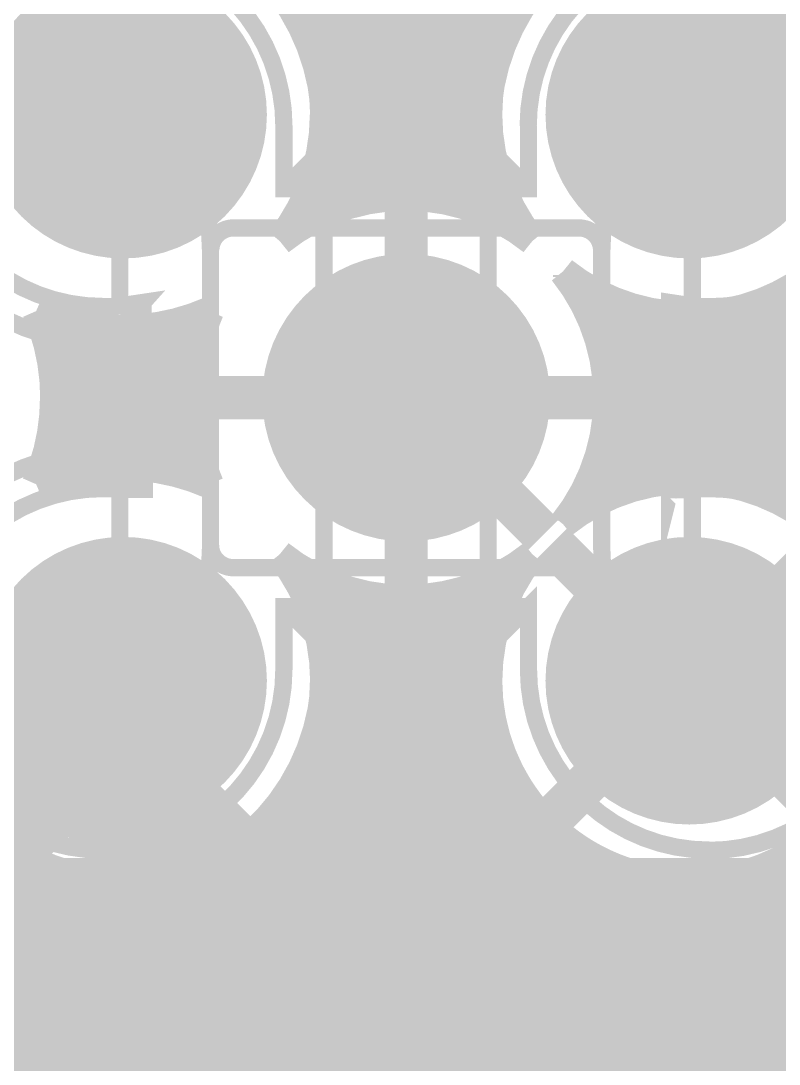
# Model space of a CAD drawing. Extents: x -5 to 157, y -120 to 103.
# Drawn here: x 34.06 to 40.76, y 29.04 to 38.25 of the extents above; entities that cross this region are included whole.
import ezdxf

# ---------------------------------------------------------------- set-up
doc = ezdxf.new("R2010")
doc.units = 0
doc.header["$MEASUREMENT"] = 0
doc.layers.get('0').update_dxf_attribs({"linetype": 'CONTINUOUS'})
for name, color, linetype in [('22-304-2_BOT', 7, 'CONTINUOUS'), ('22-304-2_DRD', 7, 'CONTINUOUS'), ('22-304-2_DRL', 2, 'CONTINUOUS'), ('22-304-2_IN1', 4, 'CONTINUOUS'), ('22-304-2_IN2', 3, 'CONTINUOUS'), ('22-304-2_SMB', 5, 'CONTINUOUS'), ('22-304-2_SMT', 10, 'CONTINUOUS'), ('22-304-2_SSB', 12, 'CONTINUOUS'), ('22-304-2_TOP', 13, 'CONTINUOUS'), ('THRUHOLE_TAP', 7, 'CONTINUOUS')]:
    doc.layers.add(name, color=color, linetype=linetype)

# ---------------------------------------------------------------- blocks, each defined once
blk = doc.blocks.new('ROUND_5')
at = {"const_width": 1.27}
blk.add_lwpolyline([(-0.635, 0, 1), (0.635, 0, 1)], format="xyb", close=True, dxfattribs=at)
blk = doc.blocks.new('ROUND_14')
at = {"const_width": 0.59944}
blk.add_lwpolyline([(-0.29972, 0, 1), (0.29972, 0, 1)], format="xyb", close=True, dxfattribs=at)

msp = doc.modelspace()

# ---------------------------------------------------------------- linework, layer by layer
at = {"layer": '22-304-2_BOT'}
for points, const_width in [([(34.96564, 32.42564), (34.925, 32.385), (29.972, 32.385), (29.21, 33.147), (29.21, 37.084), (31.369, 39.243), (31.369, 46.101), (34.29, 49.022), (34.29, 60.452), (32.385, 62.357), (28.829, 62.357), (25.654, 62.357), (22.225, 58.928), (15.24, 58.928), (13.86078, 57.54878), (13.86078, 57.15)], 1.27), ([(37.973, 56.515), (37.973, 36.62934)], 0.254), ([(38.2016, 56.4769), (38.2016, 37.65042)], 0.254), ([(37.7444, 55.38216), (37.7444, 36.68014)], 0.254), ([(38.4302, 48.80864), (38.4302, 38.32098)], 0.254), ([(34.91484, 43.815), (34.91484, 37.47516), (34.96564, 37.42436)], 1.27), ([(56.49468, 39.43858), (56.49468, 41.00068), (57.404, 41.91), (59.563, 41.91), (60.96, 40.513), (60.96, 36.83), (59.944, 35.814), (51.562, 35.814), (49.911, 37.465), (40.005, 37.465), (39.96436, 37.42436)], 1.27), ([(36.6014, 41.402), (36.6014, 38.12032)], 0.254), ([(36.83, 41.402), (36.83, 36.58616)], 0.254), ([(37.0586, 41.402), (37.0586, 36.65474)], 0.254), ([(37.2872, 41.402), (37.2872, 36.69284)], 0.254), ([(37.5158, 41.402), (37.5158, 36.703)], 0.254), ([(38.43274, 38.3286), (36.49472, 38.3286)], 0.254), ([(38.32098, 38.1), (36.60902, 38.1)], 0.254), ([(38.24478, 37.8714), (36.68522, 37.8714)], 0.254), ([(38.19906, 37.6428), (36.7284, 37.6428)], 0.254), ([(38.18636, 37.4142), (36.7411, 37.4142)], 0.254), ([(38.20414, 37.1856), (36.72586, 37.1856)], 0.254), ([(38.2016, 37.1983), (38.2016, 36.54298)], 0.254), ([(38.24986, 36.957), (36.68014, 36.957)], 0.254), ([(36.6014, 36.73094), (36.6014, 36.47948)], 0.254), ([(38.3286, 36.7284), (36.6014, 36.7284)], 0.254), ([(36.6395, 36.4998), (36.48202, 36.4998)], 0.254), ([(38.44544, 36.4998), (38.2905, 36.4998)], 0.254), ([(38.4302, 36.52774), (38.4302, 36.41852)], 0.254), ([(38.8874, 36.00958), (38.8874, 35.9918)], 0.254), ([(39.21252, 35.814), (39.00424, 35.814)], 0.254), ([(39.116, 35.86226), (39.116, 35.5854)], 0.254), ([(49.94402, 35.814), (40.7162, 35.814)], 0.254), ([(40.7162, 35.814), (40.7162, 34.036)], 0.254), ([(39.3446, 35.75812), (39.3446, 34.08934)], 0.254), ([(40.4876, 35.7251), (40.4876, 34.1249)], 0.254), ([(39.5732, 35.68954), (39.5732, 34.15792)], 0.254), ([(39.8018, 35.65398), (39.8018, 34.19602)], 0.254), ([(40.0304, 35.6489), (40.0304, 34.2011)], 0.254), ([(40.259, 35.67176), (40.259, 34.17824)], 0.254), ([(50.17262, 35.5854), (39.116, 35.5854)], 0.254), ([(50.40122, 35.3568), (39.18966, 35.3568)], 0.254), ([(50.62982, 35.1282), (39.2303, 35.1282)], 0.254), ([(38.67658, 33.71342), (37.465, 34.925)], 0.381), ([(50.8762, 34.8996), (39.243, 34.8996)], 0.254), ([(76.69276, 34.671), (39.22522, 34.671)], 0.254), ([(77.04328, 34.4424), (39.17696, 34.4424)], 0.254), ([(39.116, 34.2646), (39.116, 33.9852)], 0.254), ([(81.64576, 34.2138), (39.09314, 34.2138)], 0.254), ([(39.11346, 33.9852), (38.97376, 33.9852)], 0.254), ([(81.69402, 33.9852), (40.8178, 33.9852)], 0.254), ([(38.8874, 33.8582), (38.8874, 33.83788)], 0.254), ([(38.75278, 33.63722), (39.96436, 32.42564)], 0.381), ([(41.17594, 33.63722), (39.96436, 32.42564)], 0.381), ([(38.4302, 33.43148), (38.4302, 33.32226)], 0.254), ([(36.6014, 33.37052), (36.6014, 33.11906)], 0.254), ([(36.74364, 33.2994), (36.5125, 33.2994)], 0.254), ([(36.83, 33.26384), (36.83, 31.20644)], 0.254), ([(38.4175, 33.2994), (38.18382, 33.2994)], 0.254), ([(38.2016, 33.30702), (38.2016, 32.64916)], 0.254), ([(37.0586, 33.19272), (37.0586, 30.97784)], 0.254), ([(37.2872, 33.15462), (37.2872, 30.74924)], 0.254), ([(37.5158, 33.147), (37.5158, 30.734)], 0.254), ([(37.7444, 33.16986), (37.7444, 30.734)], 0.254), ([(37.973, 33.22066), (37.973, 30.734)], 0.254), ([(38.30828, 33.0708), (36.62172, 33.0708)], 0.254), ([(34.96564, 32.42564), (34.925, 32.385), (33.274, 30.734), (33.274, 25.019), (33.06064, 24.80564), (33.06064, 24.765)], 1.27), ([(34.96564, 32.42564), (34.96564, 31.45536), (36.83, 29.591), (41.275, 29.591), (43.688, 32.004), (86.106, 32.004), (91.567, 26.543), (91.567, 5.1689), (91.6559, 5.1689), (94.869, 5.1689), (100.33, 5.1689)], 1.27), ([(38.23716, 32.8422), (36.69284, 32.8422)], 0.254), ([(42.87266, 32.8041), (40.80002, 30.734)], 0.254), ([(38.19652, 32.6136), (36.73348, 32.6136)], 0.254), ([(38.75278, 31.21152), (39.96436, 32.42564)], 0.381), ([(38.18636, 32.385), (36.7411, 32.385)], 0.254), ([(38.20668, 32.1564), (36.72078, 32.1564)], 0.254), ([(38.2016, 32.19958), (38.2016, 30.734)], 0.254), ([(38.25748, 31.9278), (36.67252, 31.9278)], 0.254), ([(38.3413, 31.6992), (36.5887, 31.6992)], 0.254), ([(36.6014, 31.72968), (36.6014, 31.43504)], 0.254), ([(36.50234, 31.5341), (37.30244, 30.734)], 0.254), ([(38.4302, 31.52648), (38.4302, 30.734)], 0.254), ([(38.46576, 31.4706), (36.56584, 31.4706)], 0.254), ([(38.63848, 31.242), (36.79444, 31.242)], 0.254), ([(38.6588, 31.21914), (38.6588, 30.734)], 0.254), ([(38.88232, 31.0134), (37.02304, 31.0134)], 0.254), ([(38.8874, 31.01086), (38.8874, 30.734)], 0.254), ([(39.116, 30.86354), (39.116, 30.734)], 0.254), ([(39.27856, 30.7848), (37.25164, 30.7848)], 0.254), ([(40.85082, 30.7848), (40.6527, 30.7848)], 0.254), ([(40.7162, 30.81274), (40.7162, 30.734)], 0.254), ([(39.41572, 30.734), (37.30244, 30.734)], 0.254), ([(40.80002, 30.734), (40.51554, 30.734)], 0.254), ([(34.4805, 30.32252), (34.417, 30.25902)], 0.254), ([(34.4805, 30.32252), (36.01466, 28.78836)], 0.254), ([(34.417, 30.25902), (34.417, 26.0731)], 0.254), ([(34.544, 30.25902), (34.544, 26.0731)], 0.254), ([(34.70402, 30.099), (34.417, 30.099)], 0.254), ([(34.7726, 30.03042), (34.7726, 26.0731)], 0.254), ([(34.93262, 29.8704), (34.417, 29.8704)], 0.254), ([(35.0012, 29.80182), (35.0012, 26.0731)], 0.254), ([(35.16122, 29.6418), (34.417, 29.6418)], 0.254), ([(35.2298, 29.57322), (35.2298, 21.844)], 0.254), ([(35.38982, 29.4132), (34.417, 29.4132)], 0.254), ([(35.4584, 29.34462), (35.4584, 21.844)], 0.254), ([(35.61842, 29.1846), (34.417, 29.1846)], 0.254), ([(35.687, 29.11602), (35.687, 21.844)], 0.254), ([(35.84702, 28.956), (34.417, 28.956)], 0.254)]:
    msp.add_lwpolyline(points, dxfattribs=dict(at, const_width=const_width))
at = {"layer": '22-304-2_BOT', "const_width": 0.254}
for points in [[(39.96436, 39.20236, 0.4142136), (38.18636, 37.42436)], [(36.74364, 37.42436, 0.2312448), (36.05828, 38.82701)], [(36.3474, 36.3093, 0.1713958), (36.7412, 37.42436)], [(38.18636, 37.42436, 0.1711649), (38.5797, 36.30901)], [(37.465, 36.703, 0.1714512), (36.34811, 36.30842)], [(38.58006, 36.3093, 0.1711649), (37.465, 36.70254)], [(39.96436, 35.64636, 0.2293639), (41.35917, 36.32172)], [(38.8493, 36.04006, 0.1711649), (39.96436, 35.64682)], [(39.243, 34.925, 0.1711648), (38.84966, 36.04035)], [(38.8493, 33.8074, 0.171451), (39.24413, 34.925)], [(39.96436, 34.20364, 0.1713961), (38.84777, 33.8093)], [(41.74236, 32.42564, 0.4142136), (39.96436, 34.20364)], [(36.3474, 33.5407, 0.171451), (37.465, 33.14587)], [(36.74364, 32.42564, 0.1713958), (36.3493, 33.54223)], [(37.465, 33.147, 0.1711647), (38.58035, 33.54034)], [(38.58006, 33.5407, 0.1711649), (38.18682, 32.42564)], [(36.50234, 31.5341, 0.1321888), (36.74223, 32.42564)], [(38.18636, 32.42564, 0.3250689), (39.41572, 30.734)], [(40.51554, 30.734, 0.3246936), (41.74236, 32.42564)]]:
    msp.add_lwpolyline(points, format="xyb", dxfattribs=at)
at = {"layer": '22-304-2_DRD', "const_width": 0.254}
for points in [[(34.33064, 38.05936), (34.33064, 37.42436)], [(34.96564, 38.05936), (34.33064, 38.05936)], [(34.96564, 36.78936), (34.96564, 38.05936)], [(39.32936, 38.05936), (39.32936, 37.42436)], [(39.96436, 38.05936), (39.32936, 38.05936)], [(39.96436, 36.78936), (39.96436, 38.05936)], [(34.33064, 37.42436), (35.60064, 37.42436)], [(35.60064, 37.42436), (35.60064, 36.78936)], [(39.32936, 37.42436), (40.59936, 37.42436)], [(40.59936, 37.42436), (40.59936, 36.78936)], [(35.60064, 36.78936), (34.96564, 36.78936)], [(40.59936, 36.78936), (39.96436, 36.78936)], [(36.83, 35.56), (36.83, 34.925)], [(37.465, 35.56), (36.83, 35.56)], [(37.465, 34.29), (37.465, 35.56)], [(36.83, 34.925), (38.1, 34.925)], [(38.1, 34.925), (38.1, 34.29)], [(38.1, 34.29), (37.465, 34.29)], [(34.33064, 33.06064), (34.33064, 32.42564)], [(34.96564, 33.06064), (34.33064, 33.06064)], [(34.96564, 31.79064), (34.96564, 33.06064)], [(39.32936, 33.06064), (39.32936, 32.42564)], [(39.96436, 33.06064), (39.32936, 33.06064)], [(39.96436, 31.79064), (39.96436, 33.06064)], [(34.33064, 32.42564), (35.60064, 32.42564)], [(35.60064, 32.42564), (35.60064, 31.79064)], [(39.32936, 32.42564), (40.59936, 32.42564)], [(40.59936, 32.42564), (40.59936, 31.79064)], [(35.60064, 31.79064), (34.96564, 31.79064)], [(40.59936, 31.79064), (39.96436, 31.79064)]]:
    msp.add_lwpolyline(points, dxfattribs=at)
at = {"layer": '22-304-2_IN1', "const_width": 0.254}
for points in [[(37.1856, 73.7743), (37.1856, 36.68014)], [(37.4142, 73.55332), (37.4142, 36.703)], [(37.6428, 73.406), (37.6428, 36.69284)], [(37.8714, 73.30948), (37.8714, 36.65474)], [(38.1, 73.25106), (38.1, 36.58616)], [(38.3286, 73.23328), (38.3286, 38.12032)], [(36.957, 49.79924), (36.957, 36.62934)], [(36.7284, 49.55794), (36.7284, 37.65042)], [(36.4998, 49.43602), (36.4998, 38.32098)], [(38.37686, 38.227), (36.5506, 38.227)], [(38.28288, 37.9984), (36.64712, 37.9984)], [(38.21938, 37.7698), (36.70808, 37.7698)], [(38.19144, 37.5412), (36.73856, 37.5412)], [(38.19144, 37.3126), (36.73856, 37.3126)], [(36.7284, 37.1983), (36.7284, 36.54298)], [(38.21938, 37.084), (36.70808, 37.084)], [(38.28034, 36.8554), (36.64966, 36.8554)], [(38.3286, 36.73094), (38.3286, 36.47948)], [(36.94938, 36.6268), (36.55314, 36.6268)], [(38.37686, 36.6268), (37.98062, 36.6268)], [(36.4998, 36.52774), (36.4998, 36.41852)], [(36.46932, 36.3982), (36.41598, 36.3982)], [(38.51402, 36.3982), (38.46068, 36.3982)], [(38.98646, 35.941), (38.92296, 35.941)], [(39.0144, 35.92322), (39.0144, 35.79622)], [(40.8432, 35.8775), (40.8432, 33.96996)], [(39.48684, 35.7124), (39.05758, 35.7124)], [(39.243, 35.8013), (39.243, 34.0487)], [(39.4716, 35.71748), (39.4716, 34.13252)], [(69.88048, 35.7124), (40.44188, 35.7124)], [(40.6146, 35.77082), (40.6146, 34.07918)], [(39.7002, 35.66668), (39.7002, 34.18332)], [(39.9288, 35.64636), (39.9288, 34.2011)], [(40.1574, 35.65652), (40.1574, 34.19094)], [(40.386, 35.69716), (40.386, 34.15284)], [(73.11898, 35.4838), (39.15156, 35.4838)], [(76.36002, 35.2552), (39.21252, 35.2552)], [(76.43622, 35.0266), (39.24046, 35.0266)], [(76.57592, 34.798), (39.23792, 34.798)], [(76.81468, 34.5694), (39.20744, 34.5694)], [(81.64322, 34.3408), (39.14394, 34.3408)], [(39.40556, 34.1122), (39.04488, 34.1122)], [(81.65846, 34.1122), (40.5257, 34.1122)], [(39.0144, 34.05124), (39.0144, 33.92678)], [(38.94836, 33.8836), (38.90518, 33.8836)], [(36.50742, 33.4264), (36.43376, 33.4264)], [(36.4998, 33.43148), (36.4998, 33.32226)], [(38.49624, 33.4264), (38.42258, 33.4264)], [(38.3286, 33.37052), (38.3286, 33.11906)], [(36.7284, 33.30702), (36.7284, 32.64916)], [(38.1, 33.26384), (38.1, 27.32278)], [(37.04336, 33.1978), (36.56584, 33.1978)], [(36.957, 33.22066), (36.957, 11.19886)], [(37.1856, 33.16986), (37.1856, 10.97026)], [(37.4142, 33.147), (37.4142, 27.01036)], [(37.6428, 33.15462), (37.6428, 27.20086)], [(37.8714, 33.19272), (37.8714, 27.29484)], [(38.36416, 33.1978), (37.88664, 33.1978)], [(38.27272, 32.9692), (36.65728, 32.9692)], [(38.2143, 32.7406), (36.71316, 32.7406)], [(38.1889, 32.512), (36.7411, 32.512)], [(44.323, 32.40786), (39.17442, 27.26182)], [(38.19144, 32.2834), (36.73602, 32.2834)], [(36.7284, 32.19958), (36.7284, 11.38682)], [(38.22446, 32.0548), (36.703, 32.0548)], [(38.2905, 31.8262), (36.6395, 31.8262)], [(38.3286, 31.72968), (38.3286, 27.29484)], [(38.3921, 31.5976), (36.5379, 31.5976)], [(36.4998, 31.52648), (36.4998, 11.47318)], [(38.53434, 31.369), (36.39566, 31.369)], [(38.5572, 31.33852), (38.5572, 27.20086)], [(36.2712, 31.21914), (36.2712, 11.4935)], [(38.735, 31.1404), (36.195, 31.1404)], [(38.7858, 31.09468), (38.7858, 27.01036)], [(33.9852, 30.93974), (33.9852, 11.4935)], [(36.0426, 31.01086), (36.0426, 11.4935)], [(39.0144, 30.92196), (39.0144, 27.04338)], [(34.03092, 30.9118), (24.08682, 30.9118)], [(35.814, 30.86354), (35.814, 11.4935)], [(39.02964, 30.9118), (35.89782, 30.9118)], [(40.8432, 30.87878), (40.8432, 28.92806)], [(34.2138, 30.81274), (34.2138, 11.4935)], [(35.5854, 30.7594), (35.5854, 11.4935)], [(39.243, 30.80004), (39.243, 27.32786)], [(40.6146, 30.76956), (40.6146, 28.69946)], [(34.6075, 30.6832), (23.95474, 30.6832)], [(34.4424, 30.72384), (34.4424, 11.4935)], [(34.671, 30.6705), (34.671, 11.4935)], [(34.8996, 30.64764), (34.8996, 11.4935)], [(35.1282, 30.65272), (35.1282, 11.4935)], [(39.60622, 30.6832), (35.32124, 30.6832)], [(35.3568, 30.69082), (35.3568, 11.4935)], [(39.4716, 30.71622), (39.4716, 27.55646)], [(39.7002, 30.66542), (39.7002, 27.78506)], [(39.9288, 30.64764), (39.9288, 28.01366)], [(40.1574, 30.6578), (40.1574, 28.24226)], [(42.5958, 30.6832), (40.3225, 30.6832)], [(40.386, 30.6959), (40.386, 28.47086)], [(42.3672, 30.4546), (23.69312, 30.4546)], [(42.1386, 30.226), (22.7965, 30.226)], [(41.91, 29.9974), (22.7965, 29.9974)], [(41.6814, 29.7688), (22.7965, 29.7688)], [(41.4528, 29.5402), (22.7965, 29.5402)], [(41.2242, 29.3116), (22.7965, 29.3116)], [(40.9956, 29.083), (22.88286, 29.083)]]:
    msp.add_lwpolyline(points, dxfattribs=at)
for points in [[(34.96564, 39.20236, 0.4142136), (33.18764, 37.42436)], [(36.74364, 37.42436, 0.4142136), (34.96564, 39.20236)], [(39.96436, 39.20236, 0.4142136), (38.18636, 37.42436)], [(41.74236, 37.42436, 0.4142136), (39.96436, 39.20236)], [(36.3474, 36.3093, 0.1713958), (36.7412, 37.42436)], [(38.18636, 37.42436, 0.1711649), (38.5797, 36.30901)], [(39.96436, 35.64636, 0.4142136), (41.74236, 37.42436)], [(37.465, 36.703, 0.1714512), (36.34811, 36.30842)], [(38.58006, 36.3093, 0.1711649), (37.465, 36.70254)], [(38.8493, 36.04006, 0.1711649), (39.96436, 35.64682)], [(39.243, 34.925, 0.1711648), (38.84966, 36.04035)], [(38.8493, 33.8074, 0.171451), (39.24413, 34.925)], [(39.96436, 34.20364, 0.1713961), (38.84777, 33.8093)], [(41.74236, 32.42564, 0.4142136), (39.96436, 34.20364)], [(36.3474, 33.5407, 0.171451), (37.465, 33.14587)], [(36.74364, 32.42564, 0.1713958), (36.3493, 33.54223)], [(37.465, 33.147, 0.1711647), (38.58035, 33.54034)], [(38.58006, 33.5407, 0.1711649), (38.18682, 32.42564)], [(33.18764, 32.42564, 0.4142136), (34.96564, 30.64764)], [(34.96564, 30.64764, 0.4142136), (36.74364, 32.42564)], [(38.18636, 32.42564, 0.4142136), (39.96436, 30.64764)], [(39.96436, 30.64764, 0.4142136), (41.74236, 32.42564)]]:
    msp.add_lwpolyline(points, format="xyb", dxfattribs=at)
at = {"layer": '22-304-2_IN2'}
for points, const_width in [([(37.0586, 73.74382), (37.0586, 36.77666)], 0.254), ([(36.83, 73.62698), (36.83, 37.76726)], 0.254), ([(37.2872, 73.50506), (37.2872, 36.81222)], 0.254), ([(37.5158, 73.33996), (37.5158, 36.81984)], 0.254), ([(37.7444, 73.2282), (37.7444, 36.79952)], 0.254), ([(37.973, 73.15708), (37.973, 36.75126)], 0.254), ([(38.2016, 73.11898), (38.2016, 38.12286)], 0.254), ([(38.29812, 38.3286), (36.63188, 38.3286)], 0.254), ([(38.19144, 38.1), (36.73602, 38.1)], 0.254), ([(38.12032, 37.8714), (36.80714, 37.8714)], 0.254), ([(38.07968, 37.6428), (36.84778, 37.6428)], 0.254), ([(38.06952, 37.4142), (36.86048, 37.4142)], 0.254), ([(38.08222, 37.1856), (36.84524, 37.1856)], 0.254), ([(36.83, 37.08146), (36.83, 36.71062)], 0.254), ([(38.12794, 36.957), (36.80206, 36.957)], 0.254), ([(37.465, 36.75888), (37.465, 34.925)], 0.381), ([(36.87826, 36.7284), (36.7284, 36.7284)], 0.254), ([(38.2016, 36.7284), (38.05174, 36.7284)], 0.254), ([(38.2016, 36.7284), (38.2016, 36.67252)], 0.254), ([(34.3154, 35.64382), (34.3154, 35.33902)], 0.254), ([(35.687, 35.67176), (35.687, 35.5854)], 0.254), ([(39.3446, 35.63366), (39.3446, 35.17646)], 0.254), ([(40.7162, 35.68446), (40.7162, 34.16554)], 0.254), ([(34.50336, 35.5854), (34.24174, 35.5854)], 0.254), ([(34.544, 35.57524), (34.544, 34.27476)], 0.254), ([(34.7726, 35.53714), (34.7726, 34.31032)], 0.254), ([(35.0012, 35.52952), (35.0012, 34.32048)], 0.254), ([(35.2298, 35.5473), (35.2298, 34.3027)], 0.254), ([(35.687, 35.5854), (35.42538, 35.5854)], 0.254), ([(35.4584, 35.59302), (35.4584, 34.25444)], 0.254), ([(39.50462, 35.5854), (39.243, 35.5854)], 0.254), ([(39.5732, 35.57016), (39.5732, 34.27984)], 0.254), ([(39.8018, 35.5346), (39.8018, 34.31286)], 0.254), ([(40.0304, 35.52952), (40.0304, 34.32048)], 0.254), ([(40.259, 35.55238), (40.259, 34.29762)], 0.254), ([(69.76364, 35.5854), (40.4241, 35.5854)], 0.254), ([(40.4876, 35.60064), (40.4876, 34.24682)], 0.254), ([(35.61842, 35.3568), (34.31032, 35.3568)], 0.254), ([(73.10628, 35.3568), (39.31158, 35.3568)], 0.254), ([(35.57778, 35.1282), (34.35096, 35.1282)], 0.254), ([(76.27112, 35.1282), (39.34968, 35.1282)], 0.254), ([(35.63112, 34.925), (37.465, 34.925)], 0.381), ([(37.465, 33.09112), (37.465, 34.925)], 0.381), ([(39.29888, 34.925), (37.465, 34.925)], 0.381), ([(35.56762, 34.8996), (34.36112, 34.8996)], 0.254), ([(76.36764, 34.8996), (39.35984, 34.8996)], 0.254), ([(35.5854, 34.671), (34.34334, 34.671)], 0.254), ([(39.3446, 34.671), (39.3446, 34.21634)], 0.254), ([(76.52766, 34.671), (39.3446, 34.671)], 0.254), ([(35.63112, 34.4424), (34.29762, 34.4424)], 0.254), ([(34.3154, 34.51098), (34.3154, 34.20618)], 0.254), ([(76.78928, 34.4424), (39.29888, 34.4424)], 0.254), ([(35.687, 34.2646), (35.687, 34.17824)], 0.254), ([(34.33572, 34.2138), (34.22142, 34.2138)], 0.254), ([(35.70732, 34.2138), (35.59302, 34.2138)], 0.254), ([(39.33444, 34.2138), (39.22268, 34.2138)], 0.254), ([(81.52638, 34.2138), (40.59428, 34.2138)], 0.254), ([(41.25976, 33.72104), (39.96436, 32.42564)], 0.381), ([(36.83, 33.13684), (36.83, 32.76854)], 0.254), ([(38.2016, 33.17748), (38.2016, 33.1216)], 0.254), ([(37.06622, 33.0708), (36.74872, 33.0708)], 0.254), ([(37.0586, 33.07334), (37.0586, -9.87806)], 0.254), ([(37.7444, 33.04794), (37.7444, -9.15924)], 0.254), ([(38.18128, 33.0708), (37.86378, 33.0708)], 0.254), ([(37.973, 33.0962), (37.973, -8.9916)], 0.254), ([(37.2872, 33.03524), (37.2872, -9.59358)], 0.254), ([(37.5158, 33.02762), (37.5158, -9.35736)], 0.254), ([(38.11524, 32.8422), (36.81476, 32.8422)], 0.254), ([(38.07714, 32.6136), (36.85032, 32.6136)], 0.254), ([(38.66896, 31.1277), (39.96436, 32.42564)], 0.381), ([(41.25976, 31.1277), (39.96436, 32.42564)], 0.381), ([(38.06952, 32.385), (36.86048, 32.385)], 0.254), ([(38.0873, 32.1564), (36.8427, 32.1564)], 0.254), ([(36.83, 32.0802), (36.83, -10.23874)], 0.254), ([(38.13556, 31.9278), (36.79444, 31.9278)], 0.254), ([(38.21176, 31.6992), (36.7157, 31.6992)], 0.254), ([(38.2016, 31.72714), (38.2016, -8.84936)], 0.254), ([(36.6014, 31.46552), (36.6014, -10.73404)], 0.254), ([(38.32606, 31.4706), (36.60394, 31.4706)], 0.254), ([(38.4302, 31.31058), (38.4302, -8.72998)], 0.254), ([(38.48354, 31.242), (36.44646, 31.242)], 0.254), ([(36.3728, 31.1531), (36.3728, -1.91262)], 0.254), ([(38.6969, 31.0134), (36.23056, 31.0134)], 0.254), ([(38.6588, 31.04896), (38.6588, -8.63092)], 0.254), ([(36.1442, 30.93974), (36.1442, -1.69672)], 0.254), ([(38.8874, 30.86354), (38.8874, -8.5471)], 0.254), ([(34.0106, 30.7848), (24.16048, 30.7848)], 0.254), ([(34.0868, 30.74416), (34.0868, 2.36474)], 0.254), ([(35.9156, 30.78226), (35.9156, -1.57734)], 0.254), ([(39.01186, 30.7848), (35.91814, 30.7848)], 0.254), ([(35.687, 30.6705), (35.687, -1.52146)], 0.254), ([(39.116, 30.72892), (39.116, -8.4836)], 0.254), ([(40.7162, 30.6832), (40.7162, 23.19274)], 0.254), ([(34.64052, 30.5562), (24.003, 30.5562)], 0.254), ([(34.3154, 30.64256), (34.3154, 1.99898)], 0.254), ([(34.544, 30.57398), (34.544, -2.39522)], 0.254), ([(39.63924, 30.5562), (35.28822, 30.5562)], 0.254), ([(35.4584, 30.5943), (35.4584, -1.51892)], 0.254), ([(39.3446, 30.6324), (39.3446, -8.4328)], 0.254), ([(39.5732, 30.5689), (39.5732, 10.44448)], 0.254), ([(40.259, 30.55112), (40.259, 11.02614)], 0.254), ([(86.40318, 30.5562), (40.28948, 30.5562)], 0.254), ([(40.4876, 30.60192), (40.4876, 11.05916)], 0.254), ([(34.7726, 30.53842), (34.7726, -1.88214)], 0.254), ([(35.0012, 30.52826), (35.0012, -1.67894)], 0.254), ([(35.2298, 30.54604), (35.2298, -1.56718)], 0.254), ([(39.8018, 30.53588), (39.8018, 10.77214)], 0.254), ([(40.0304, 30.52826), (40.0304, 10.93724)], 0.254), ([(43.64228, 30.3276), (23.70582, 30.3276)], 0.254), ([(43.38828, 30.099), (16.64208, 30.099)], 0.254), ([(43.25366, 29.8704), (16.41348, 29.8704)], 0.254), ([(43.18508, 29.6418), (16.18488, 29.6418)], 0.254), ([(43.16984, 29.4132), (15.95628, 29.4132)], 0.254), ([(43.20794, 29.1846), (15.72768, 29.1846)], 0.254), ([(43.30446, 28.956), (15.49908, 28.956)], 0.254)]:
    msp.add_lwpolyline(points, dxfattribs=dict(at, const_width=const_width))
at = {"layer": '22-304-2_IN2', "const_width": 0.254}
for points in [[(34.96564, 39.32174, 0.4142136), (33.06826, 37.42436)], [(36.86048, 37.42436, 0.4142136), (34.96564, 39.3192)], [(39.96436, 39.32174, 0.4142136), (38.06698, 37.42436)], [(41.86174, 37.42436, 0.4142136), (39.96436, 39.32174)], [(36.70046, 36.65982, 0.104148), (36.86146, 37.42436)], [(38.06952, 37.42436, 0.1041481), (38.23043, 36.66021)], [(39.96436, 35.52952, 0.4142136), (41.8592, 37.42436)], [(37.465, 36.82238, 0.1041482), (36.69983, 36.66125)], [(38.22954, 36.65982, 0.104148), (37.465, 36.82082)], [(34.19856, 35.68954, 0.1044577), (34.96564, 35.52752)], [(34.36112, 34.925, 0.104148), (34.19999, 35.69017)], [(34.96564, 35.52952, 0.1041479), (35.72979, 35.69043)], [(35.73018, 35.68954, 0.104148), (35.56918, 34.925)], [(39.19982, 35.68954, 0.104148), (39.96436, 35.52854)], [(39.36238, 34.925, 0.104148), (39.20125, 35.69017)], [(34.19856, 34.16046, 0.104148), (34.35956, 34.925)], [(35.56762, 34.925, 0.1041481), (35.72875, 34.15983)], [(39.19982, 34.16046, 0.104148), (39.36082, 34.925)], [(34.96564, 34.32048, 0.1044579), (34.19937, 34.15863)], [(35.73018, 34.16046, 0.104148), (34.96564, 34.32146)], [(39.96436, 34.32048, 0.1041482), (39.20021, 34.15957)], [(41.86174, 32.42564, 0.4142136), (39.96436, 34.32302)], [(36.86048, 32.42564, 0.104148), (36.69957, 33.18979)], [(36.70046, 33.19018, 0.104148), (37.465, 33.02918)], [(37.465, 33.02762, 0.1041479), (38.23017, 33.18875)], [(38.22954, 33.19018, 0.104148), (38.06854, 32.42564)], [(33.06826, 32.42564, 0.4142136), (34.96564, 30.52826)], [(34.96564, 30.52826, 0.4142136), (36.86302, 32.42564)], [(38.06952, 32.42564, 0.4142136), (39.96436, 30.5308)], [(39.96436, 30.52826, 0.4142136), (41.86174, 32.42564)]]:
    msp.add_lwpolyline(points, format="xyb", dxfattribs=at)
at = {"layer": '22-304-2_SSB', "const_width": 0.1524}
for points in [[(31.46552, 34.52368), (33.06572, 34.52368), (33.06572, 35.32378), (31.46552, 35.32378), (31.46552, 40.4241), (43.46448, 40.4241), (43.46448, 35.32378), (41.86428, 35.32378), (41.86428, 34.52368), (43.46448, 34.52368), (43.46448, 29.4259), (31.46552, 29.4259), (31.46552, 34.52368)], [(35.33902, 37.56406), (35.64382, 36.74872)], [(39.28618, 36.74872), (39.59098, 37.56406)], [(34.89452, 36.46932), (34.58972, 37.28466)], [(38.5445, 37.3253), (38.5445, 36.77158), (36.3855, 36.77158), (36.3855, 37.3253)], [(38.227, 37.3253), (38.227, 37.08908), (36.703, 37.08908), (36.703, 37.3253)], [(40.34028, 37.28466), (40.03548, 36.46932)], [(36.703, 37.08908), (36.3855, 36.77158)], [(38.5445, 36.77158), (38.227, 37.08908)], [(35.93846, 36.4236), (38.1889, 36.4236), (38.1889, 33.42386), (38.99154, 33.42386)], [(36.73856, 33.42386), (36.73856, 33.62452), (36.73856, 36.22548), (36.73856, 36.4236)], [(38.99154, 36.4236), (38.1889, 36.4236)], [(34.8234, 35.41014), (35.1409, 35.76574), (34.9377, 35.73526), (34.9377, 36.22548)], [(35.7378, 36.22548), (35.7378, 33.62452)], [(39.18966, 33.62452), (39.18966, 36.22548)], [(39.98976, 36.22548), (39.98976, 35.73526)], [(35.1409, 35.76574), (35.1536, 34.11474), (34.9377, 34.11474)], [(39.98976, 34.11474), (39.8272, 34.1122), (39.8018, 34.1376), (39.7891, 34.0868), (39.7891, 35.76574), (39.98976, 35.73526)], [(39.7891, 35.76574), (40.1066, 35.41014), (40.1066, 34.43986), (39.7891, 34.08172)], [(34.9377, 35.73526), (34.99343, 35.7415)], [(39.93642, 35.74034), (39.98968, 35.73442)], [(34.78784, 35.41014), (34.82339, 35.41047)], [(34.8234, 35.41014), (34.8234, 34.43986), (35.1028, 34.16046)], [(40.132, 35.433), (40.21074, 35.43132)], [(40.13962, 34.43986), (40.1066, 34.43958)], [(34.9377, 34.11474), (34.9377, 33.62452)], [(39.98976, 34.11474), (39.98976, 33.62452)], [(34.89452, 33.38068), (34.58972, 32.56534)], [(35.93846, 33.42386), (36.73856, 33.42386), (38.1889, 33.42386)], [(40.03548, 33.38068), (40.34028, 32.56534)], [(38.227, 32.5247), (38.227, 32.76092), (38.5445, 33.07842), (38.5445, 32.5247)], [(35.33902, 32.28594), (35.64382, 33.09874)], [(39.59098, 32.28594), (39.28618, 33.09874)], [(36.3855, 32.5247), (36.3855, 33.07842), (38.5445, 33.07842)], [(38.227, 32.76092), (36.703, 32.76092), (36.3855, 33.07842)], [(36.703, 32.5247), (36.703, 32.76092)], [(38.227, 32.512), (38.22507, 32.42818)], [(40.04818, 30.60446), (40.13203, 30.60639)]]:
    msp.add_lwpolyline(points, dxfattribs=at)
for points in [[(34.78784, 39.24046, 0.4142136), (32.87268, 37.3253)], [(36.703, 37.3253, 0.4142136), (34.78784, 39.24046)], [(40.13962, 39.24046, 0.4142136), (38.22446, 37.3253)], [(42.05478, 37.3253, 0.4142136), (40.13962, 39.24046)], [(34.78784, 38.92296, 0.4142136), (33.19018, 37.3253)], [(36.3855, 37.3253, 0.4142136), (34.78784, 38.92296)], [(40.13962, 38.92296, 0.4142136), (38.54196, 37.3253)], [(41.73728, 37.3253, 0.4142136), (40.13962, 38.92296)], [(34.96564, 37.82568, 0.4142136), (34.56432, 37.42436)], [(35.33902, 37.56406, 0.3128383), (34.96564, 37.82314)], [(39.96436, 37.82568, 0.3128427), (39.59098, 37.56406)], [(40.36568, 37.42436, 0.4142136), (39.96436, 37.82568)], [(34.56432, 37.42436, 0.0891874), (34.58945, 37.28456)], [(40.34028, 37.28466, 0.0891867), (40.3654, 37.42436)], [(32.87522, 37.3253, 0.4142136), (34.78784, 35.41268)], [(33.19272, 37.3253, 0.4142136), (34.78784, 35.73018)], [(40.13962, 35.72764, 0.4142136), (41.73728, 37.3253)], [(40.21074, 35.43046, 0.4142136), (42.05732, 37.27704)], [(35.7378, 36.22548, 0.0893841), (35.64353, 36.74861)], [(39.28618, 36.74872, 0.0893842), (39.19189, 36.22548)], [(34.9377, 36.22548, 0.0892908), (34.89385, 36.46907)], [(35.93846, 36.4236, 0.4142136), (35.74034, 36.22548)], [(39.18966, 36.22548, 0.4142136), (38.99154, 36.4236)], [(40.03548, 36.46932, 0.0892911), (39.99159, 36.22548)], [(39.7891, 35.76574, 0.0233973), (39.93635, 35.73981)], [(34.78784, 35.72764, 0.0234969), (34.93775, 35.73469)], [(39.98976, 35.73526, 0.0234972), (40.13962, 35.72821)], [(34.78784, 34.43986, 0.4142136), (32.87268, 32.5247)], [(42.05478, 32.5247, 0.4142136), (40.13962, 34.43986)], [(34.78784, 34.12236, 0.4142136), (33.19018, 32.5247)], [(34.9377, 34.11474, 0.0234972), (34.78784, 34.12179)], [(40.13962, 34.12236, 0.0234973), (39.98971, 34.11531)], [(41.73728, 32.5247, 0.4142136), (40.13962, 34.12236)], [(34.89452, 33.38068, 0.0892911), (34.93841, 33.62452)], [(35.64382, 33.09874, 0.0897841), (35.739, 33.62452)], [(35.7378, 33.62452, 0.4142136), (35.93846, 33.42386)], [(39.18966, 33.62452, 0.0897841), (39.28492, 33.09827)], [(39.98976, 33.62452, 0.0892914), (40.03377, 33.38004)], [(34.58972, 32.56534, 0.0891867), (34.5646, 32.42564)], [(40.36568, 32.42564, 0.0891867), (40.34054, 32.56544)], [(32.87522, 32.5247, 0.4142136), (34.78784, 30.61208)], [(33.19272, 32.5247, 0.4142136), (34.78784, 30.92958)], [(34.78784, 30.92704, 0.4142136), (36.3855, 32.5247)], [(34.78784, 30.60954, 0.4142136), (36.703, 32.5247)], [(38.5445, 32.5247, 0.4142136), (40.13962, 30.92958)], [(40.13962, 30.60954, 0.4142136), (42.05478, 32.5247)], [(40.13962, 30.92704, 0.4142136), (41.73728, 32.5247)], [(34.56432, 32.42564, 0.3134484), (34.82594, 32.04972)], [(38.22446, 32.42818, 0.4142136), (40.04818, 30.60446)], [(40.10406, 32.04972, 0.3134471), (40.36568, 32.42564)], [(34.96564, 32.02432, 0.3128427), (35.33902, 32.28594)], [(39.59098, 32.28594, 0.3128383), (39.96436, 32.02686)], [(34.82594, 32.04972, 0.0891867), (34.96564, 32.0246)], [(39.96436, 32.02432, 0.0891862), (40.10416, 32.04945)]]:
    msp.add_lwpolyline(points, format="xyb", dxfattribs=at)
at = {"layer": '22-304-2_TOP', "const_width": 0.254}
for points in [[(34.41446, 39.116, 0.3246936), (33.18764, 37.42436)], [(41.74236, 37.42436, 0.3246935), (40.51554, 39.116)], [(39.96436, 35.64636, 0.4142136), (41.74236, 37.42436)], [(38.8493, 36.04006, 0.1711649), (39.96436, 35.64682)], [(39.243, 34.925, 0.1711648), (38.84966, 36.04035)], [(38.8493, 33.8074, 0.171451), (39.24413, 34.925)], [(39.96436, 34.20364, 0.1713961), (38.84777, 33.8093)], [(41.74236, 32.42564, 0.4142136), (39.96436, 34.20364)], [(36.3474, 33.5407, 0.171451), (37.465, 33.14587)], [(36.74364, 32.42564, 0.1713958), (36.3493, 33.54223)], [(37.465, 33.147, 0.1711647), (38.58035, 33.54034)], [(38.58006, 33.5407, 0.1711649), (38.18682, 32.42564)], [(36.39566, 31.369, 0.1604455), (36.74368, 32.42564)], [(38.18636, 32.42564, 0.1604454), (38.53437, 31.36903)]]:
    msp.add_lwpolyline(points, format="xyb", dxfattribs=at)
at = {"layer": '22-304-2_TOP'}
for points, const_width in [([(38.8874, 36.00958), (38.8874, 35.9918)], 0.254), ([(39.21252, 35.814), (39.00424, 35.814)], 0.254), ([(39.116, 35.86226), (39.116, 35.5854)], 0.254), ([(49.64684, 35.814), (40.7162, 35.814)], 0.254), ([(40.7162, 35.814), (40.7162, 34.036)], 0.254), ([(39.3446, 35.75812), (39.3446, 34.08934)], 0.254), ([(40.4876, 35.7251), (40.4876, 34.1249)], 0.254), ([(39.5732, 35.68954), (39.5732, 34.15792)], 0.254), ([(39.8018, 35.65398), (39.8018, 34.19602)], 0.254), ([(40.0304, 35.6489), (40.0304, 34.2011)], 0.254), ([(40.259, 35.67176), (40.259, 34.17824)], 0.254), ([(49.87544, 35.5854), (39.116, 35.5854)], 0.254), ([(50.10404, 35.3568), (39.18966, 35.3568)], 0.254), ([(50.33264, 35.1282), (39.2303, 35.1282)], 0.254), ([(38.67658, 33.71342), (37.465, 34.925)], 0.381), ([(50.56124, 34.8996), (39.243, 34.8996)], 0.254), ([(50.78984, 34.671), (39.22522, 34.671)], 0.254), ([(51.01844, 34.4424), (39.17696, 34.4424)], 0.254), ([(39.116, 34.2646), (39.116, 33.9852)], 0.254), ([(1.27, 14.73962), (1.27, 16.891), (18.288, 33.909), (25.4, 33.909), (28.829, 30.48), (41.656, 30.48), (42.799, 31.623), (88.392, 31.623), (92.202, 27.813), (92.202, 15.621), (95.758, 12.065), (103.759, 12.065), (105.283, 10.541), (130.73126, 10.541), (133.53034, 13.34008)], 0.762), ([(51.24704, 34.2138), (39.09314, 34.2138)], 0.254), ([(39.11346, 33.9852), (38.97376, 33.9852)], 0.254), ([(51.47564, 33.9852), (40.8178, 33.9852)], 0.254), ([(38.8874, 33.8582), (38.8874, 33.83788)], 0.254), ([(38.75278, 33.63722), (39.96436, 32.42564)], 0.381), ([(41.17594, 33.63722), (39.96436, 32.42564)], 0.381), ([(38.4302, 33.43148), (38.4302, 33.32226)], 0.254), ([(36.6014, 33.37052), (36.6014, 33.11906)], 0.254), ([(36.74364, 33.2994), (36.5125, 33.2994)], 0.254), ([(36.83, 33.26384), (36.83, 31.369)], 0.254), ([(38.4175, 33.2994), (38.18382, 33.2994)], 0.254), ([(38.2016, 33.30702), (38.2016, 32.64916)], 0.254), ([(37.0586, 33.19272), (37.0586, 31.369)], 0.254), ([(37.2872, 33.15462), (37.2872, 31.369)], 0.254), ([(37.5158, 33.147), (37.5158, 31.369)], 0.254), ([(37.7444, 33.16986), (37.7444, 31.369)], 0.254), ([(37.973, 33.22066), (37.973, 31.369)], 0.254), ([(38.30828, 33.0708), (36.62172, 33.0708)], 0.254), ([(38.23716, 32.8422), (36.69284, 32.8422)], 0.254), ([(38.19652, 32.6136), (36.73348, 32.6136)], 0.254), ([(38.18636, 32.385), (36.7411, 32.385)], 0.254), ([(44.196, 29.464), (28.321, 29.464), (25.527, 32.258)], 0.254), ([(38.20668, 32.1564), (36.72078, 32.1564)], 0.254), ([(38.2016, 32.19958), (38.2016, 31.369)], 0.254), ([(38.25748, 31.9278), (36.67252, 31.9278)], 0.254), ([(38.3413, 31.6992), (36.5887, 31.6992)], 0.254), ([(36.6014, 31.72968), (36.6014, 31.369)], 0.254), ([(38.4302, 31.52648), (38.4302, 31.369)], 0.254), ([(38.46576, 31.4706), (36.46424, 31.4706)], 0.254), ([(38.53434, 31.369), (36.39566, 31.369)], 0.254)]:
    msp.add_lwpolyline(points, dxfattribs=dict(at, const_width=const_width))

# ---------------------------------------------------------------- block references
at = {"layer": '22-304-2_BOT'}
for p in [(34.96564, 37.42436), (39.96436, 37.42436), (37.465, 34.925), (34.96564, 32.42564), (39.96436, 32.42564)]:
    msp.add_blockref('ROUND_5', p, dxfattribs=at)
at = {"layer": '22-304-2_DRL'}
for p in [(34.96564, 37.42436), (39.96436, 37.42436), (37.465, 34.925), (34.96564, 32.42564), (39.96436, 32.42564)]:
    msp.add_blockref('ROUND_14', p, dxfattribs=at)
at = {"layer": '22-304-2_IN1'}
for p in [(34.96564, 37.42436), (39.96436, 37.42436), (37.465, 34.925), (34.96564, 32.42564), (39.96436, 32.42564)]:
    msp.add_blockref('ROUND_5', p, dxfattribs=at)
at = {"layer": '22-304-2_IN2'}
for p in [(34.96564, 37.42436), (39.96436, 37.42436), (37.465, 34.925), (34.96564, 32.42564), (39.96436, 32.42564)]:
    msp.add_blockref('ROUND_5', p, dxfattribs=at)
at = {"layer": '22-304-2_SMB'}
for p in [(34.96564, 37.42436), (39.96436, 37.42436), (37.465, 34.925), (34.96564, 32.42564), (39.96436, 32.42564)]:
    msp.add_blockref('ROUND_5', p, dxfattribs=at)
at = {"layer": '22-304-2_SMT'}
for p in [(34.96564, 37.42436), (39.96436, 37.42436), (37.465, 34.925), (34.96564, 32.42564), (39.96436, 32.42564)]:
    msp.add_blockref('ROUND_5', p, dxfattribs=at)
at = {"layer": '22-304-2_TOP'}
for p in [(34.96564, 37.42436), (39.96436, 37.42436), (37.465, 34.925), (34.96564, 32.42564), (39.96436, 32.42564)]:
    msp.add_blockref('ROUND_5', p, dxfattribs=at)
at = {"layer": 'THRUHOLE_TAP'}
for p in [(34.96564, 37.42436), (39.96436, 37.42436), (37.465, 34.925), (34.96564, 32.42564), (39.96436, 32.42564)]:
    msp.add_blockref('ROUND_14', p, dxfattribs=at)

doc.saveas('drawing.dxf')
